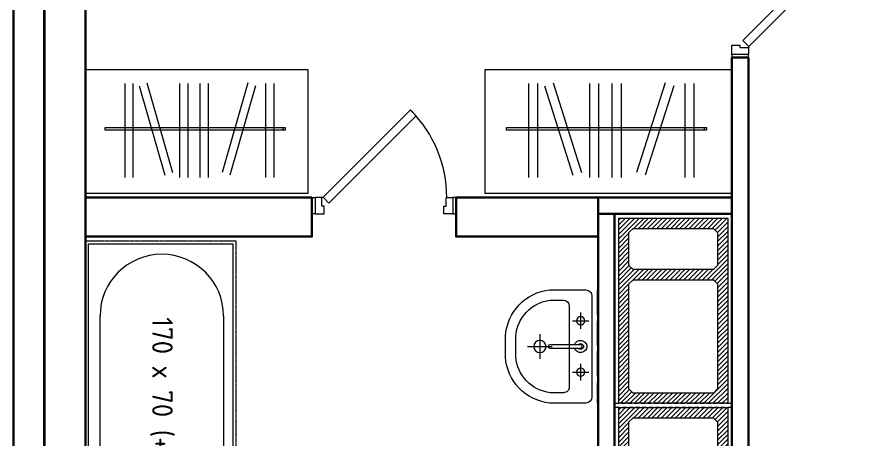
# Model space of a CAD drawing. Header units: millimetres. Extents: x 0 to 145404, y 0 to 194550.
# Drawn here: x 50443 to 54562, y 32792 to 34843 of the extents above; entities that cross this region are included whole.
import ezdxf
from ezdxf.enums import TextEntityAlignment as Align

# ---------------------------------------------------------------- set-up
doc = ezdxf.new("R2010")
doc.units = ezdxf.units.MM
for name, pattern in [('200_ШТРИХ', [320, 200, -120]), ('ACAD_ISO02W100', [15, 12, -3]), ('ГОСТ 2.303 5', [24, 20, -1.5, 1, -1.5])]:
    doc.linetypes.add(name, pattern=pattern)
for name, color, linetype, lineweight in [('АР - Вентблок', 36, 'Continuous', 9), ('АР - Двери', 126, 'Continuous', 9), ('АР - Монолит', 56, 'Continuous', 30), ('АР - Перегородки 190', 54, 'Continuous', 30), ('АР - Перегородки 80', 32, 'Continuous', 30), ('АР - Сантехника', 150, 'Continuous', 9), ('АР - утеплитель', 40, 'Continuous', 30)]:
    doc.layers.add(name, color=color, linetype=linetype, lineweight=lineweight)
doc.layers.add('АР - мебель', color=7, linetype='Continuous', lineweight=9, true_color=0x787878)
doc.styles.add('GOST 2.304', font='CS_Gost2304.shx', dxfattribs={"oblique": 15})
doc.styles.add('GOST-2.304_Type-B', font='GOST Common.ttf')

# ---------------------------------------------------------------- blocks, each defined once
blk = doc.blocks.new('Умывальник_550х420')
at = {"color": 0, "ltscale": 50}
for points in [[(55, -274.6), (230.3, -274.6, 0.365452), (445, -50.5), (445, 50.2, 0.368387), (228.9, 275.4), (55, 275.4, 0.412588), (25, 245.3), (25, -244.5, 0.412222)], [(163, -224.6), (228, -224.6, 0.357073), (395, -49.7), (395, 50.3, 0.35647), (228, 225.4), (165, 225.4, 0.411711), (135, 195.3), (135, -196.4, 0.420441)], [(80, 8.3), (230, 8.3, -1), (230, -7.7), (80, -7.7, -1)]]:
    blk.add_lwpolyline(points, format="xyb", close=True, dxfattribs=at)
for points in [[(80, 165.3), (80, 85.3)], [(120, 125.3), (40, 125.3)], [(278, 60.2), (278, -59.8)], [(338, 0.2), (218, 0.2)], [(80, -84.7), (80, -164.7)], [(120, -124.7), (40, -124.7)]]:
    blk.add_lwpolyline(points, dxfattribs=at)
for centre, radius in [((80, 125.3), 20), ((278, 0.2), 30), ((80, -124.7), 20)]:
    blk.add_circle(centre, radius, dxfattribs=at)
for radius, start, end in [(30, 15.466, 344.534), (14, 34.8499, 325.1501)]:
    blk.add_arc((80, 0.3), radius, start, end, dxfattribs=at)
at = {"layer": 'Defpoints', "linetype": 'ACAD_ISO02W100', "lineweight": -2, "ltscale": 10}
blk.add_lwpolyline([(0, 275.3), (0, -274.7)], dxfattribs=at)
at = {"layer": 'АР - Сантехника', "linetype": 'ACAD_ISO02W100', "ltscale": 10, "style": 'GOST 2.304', "width": 0.7}
blk.add_attdef('NAME', text='', height=250, dxfattribs=at).set_placement((278, 0.2, 0), align=Align.MIDDLE_CENTER)
blk = doc.blocks.new('*U213')
at = {"ltscale": 100}
for p, q in [((15, -37.5), (15, 42.5)), ((15, 42.5), (60, 42.5)), ((60, 42.5), (60, 4.5)), ((885, 42.5), (840, 42.5)), ((840, 42.5), (840, 4.5)), ((885, -37.5), (885, 42.5)), ((60, 4.5), (48, 4.5)), ((48, 4.5), (48, -35.5)), ((840, 4.5), (852, 4.5)), ((852, 4.5), (852, -37.5)), ((46, -37.5), (15, -37.5)), ((852, -37.5), (885, -37.5))]:
    blk.add_line(p, q, dxfattribs=at)
for points in [[(15, 42.5), (0, 42.5), (0, -37.5), (15, -37.5)], [(885, 42.5), (900, 42.5), (900, -37.5), (885, -37.5)], [(54.4, -38.9), (82.7, -10.6), (648, -575.9), (619.7, -604.2)]]:
    blk.add_lwpolyline(points, close=True, dxfattribs=at)
blk.add_circle((48, -37.5), 2, dxfattribs=at)
blk.add_arc((56.7, -37.5), 800, 315.135, 0, dxfattribs=at)
blk = doc.blocks.new('Ш03 600х1200')
for p, q in [((0, 600), (-1200, 600)), ((-1200, 0), (-1200, 600)), ((0, 0), (0, 600)), ((-988.5, 66), (-988.5, 522.9)), ((-944.2, 66), (-944.2, 522.9)), ((-911.1, 76.8), (-772.2, 512)), ((-868.9, 63.3), (-730, 498.6)), ((-692.1, 66), (-692.1, 522.9)), ((-647.8, 66), (-647.8, 522.9)), ((-583, 66), (-583, 522.9)), ((-538.7, 66), (-538.7, 522.9)), ((-324.4, 63.3), (-463.3, 498.6)), ((-282.2, 76.8), (-421.1, 512)), ((-228.6, 66), (-228.6, 522.9)), ((-184.3, 66), (-184.3, 522.9)), ((-123, 293.3), (-1094.4, 293.3)), ((-1094.4, 293.3), (-1094.4, 280.4)), ((-134.5, 293.3), (-228.9, 293.3)), ((-228.9, 293.3), (-228.9, 280.4)), ((-134.5, 280.4), (-134.5, 293.3)), ((-123, 280.4), (-123, 293.3)), ((-1094.4, 280.4), (-123, 280.4)), ((-228.9, 280.4), (-134.5, 280.4)), ((0, 0), (-1200, 0))]:
    blk.add_line(p, q)
blk = doc.blocks.new('*U202')
at = {"ltscale": 100}
for p, q in [((15, 37.5), (15, -42.5)), ((46, 37.5), (15, 37.5)), ((48, -4.5), (48, 35.5)), ((652, -4.5), (652, 37.5)), ((652, 37.5), (685, 37.5)), ((685, 37.5), (685, -42.5)), ((60, -4.5), (48, -4.5)), ((60, -42.5), (60, -4.5)), ((640, -42.5), (640, -4.5)), ((640, -4.5), (652, -4.5)), ((15, -42.5), (60, -42.5)), ((685, -42.5), (640, -42.5))]:
    blk.add_line(p, q, dxfattribs=at)
for points in [[(54.4, 38.9), (82.7, 10.6), (506.5, 434.5), (478.3, 462.8)], [(15, -42.5), (0, -42.5), (0, 37.5), (15, 37.5)], [(685, -42.5), (700, -42.5), (700, 37.5), (685, 37.5)]]:
    blk.add_lwpolyline(points, close=True, dxfattribs=at)
blk.add_circle((48, 37.5), 2, dxfattribs=at)
blk.add_arc((55, 37.5), 600, 0, 44.865, dxfattribs=at)
blk = doc.blocks.new('Вентблок 900 х 530')
at = {"layer": 'АР - Вентблок', "lineweight": 5}
h = blk.add_hatch(dxfattribs=at)
h.set_pattern_fill('ANSI31', color=256, scale=5)
h.set_pattern_definition([(45, (-3927617.913, -709139.574), (-11.22532015, 11.22532015), [])])
h.paths.add_polyline_path([(-20, 920), (-550, 920), (-550, 20), (-20, 20)])
h.paths.add_polyline_path([(-480, 670), (-500, 690), (-500, 850), (-480, 870), (-90, 870), (-70, 850), (-70, 690), (-90, 670)], flags=16)
h.paths.add_polyline_path([(-90, 620), (-70, 600), (-70, 90), (-90, 70), (-480, 70), (-500, 90), (-500, 600), (-480, 620)], flags=16)
at = {"layer": 'АР - Вентблок', "linetype": '200_ШТРИХ', "lineweight": 5, "ltscale": 0.1}
blk.add_lwpolyline([(-570, 0), (-570, 940), (0, 940), (0, 0)], close=True, dxfattribs=at)
at = {"layer": 'АР - Вентблок', "linetype": 'ByBlock'}
for points in [[(-550, 20), (-550, 920), (-20, 920), (-20, 20)], [(-500, 690), (-500, 850), (-480, 870), (-90, 870), (-70, 850), (-70, 690), (-90, 670), (-480, 670)], [(-500, 90), (-500, 600), (-480, 620), (-90, 620), (-70, 600), (-70, 90), (-90, 70), (-480, 70)]]:
    blk.add_lwpolyline(points, close=True, dxfattribs=at)
blk = doc.blocks.new('Ванна 170х70 (+15)')
at = {"layer": 'АР - Сантехника'}
for p, q in [((15, 15), (15, 1715)), ((15, 1715), (715, 1715)), ((715, 1715), (715, 15)), ((715, 1715), (715, 1715)), ((287.1, 1661.1), (286.9, 1656.5)), ((286.9, 1656.5), (287.5, 1650.9)), ((288.1, 1664.3), (287.1, 1661.1)), ((287.5, 1650.9), (288.8, 1644.8)), ((291, 1670), (288.1, 1664.3)), ((289.6, 1665.8), (288.1, 1664.3)), ((291.7, 1665.3), (289.6, 1665.8)), ((292.9, 1671.8), (291, 1670)), ((294.1, 1663), (291.7, 1665.3)), ((332.3, 1672), (292.9, 1671.8)), ((295.6, 1671.2), (292.9, 1671.8)), ((296.6, 1659.1), (294.1, 1663)), ((298.6, 1668.4), (295.6, 1671.2)), ((298.9, 1653.9), (296.6, 1659.1)), ((301.6, 1663.5), (298.6, 1668.4)), ((300.8, 1648), (298.9, 1653.9)), ((302.1, 1642), (300.8, 1648)), ((304.5, 1657), (301.6, 1663.5)), ((306.9, 1649.7), (304.5, 1657)), ((308.5, 1642.1), (306.9, 1649.7)), ((333.8, 1671.7), (332.3, 1672)), ((335.6, 1669.9), (333.8, 1671.7)), ((337.5, 1667), (335.6, 1669.9)), ((343.2, 1671.8), (335.7, 1669.8)), ((339.2, 1663.1), (337.5, 1667)), ((340.6, 1658.7), (339.2, 1663.1)), ((341.6, 1654.2), (340.6, 1658.7)), ((342.1, 1650), (341.6, 1654.2)), ((341.9, 1646.5), (342.1, 1650)), ((349.4, 1648.6), (341.9, 1646.6)), ((353.4, 1664.4), (353.4, 1464.3)), ((370.4, 1664.4), (370.4, 1464.3)), ((374.4, 1648.6), (381.8, 1646.6)), ((380.6, 1671.8), (388, 1669.8)), ((382.1, 1654.2), (381.7, 1650)), ((381.7, 1650), (381.8, 1646.5)), ((383.1, 1658.7), (382.1, 1654.2)), ((384.5, 1663.1), (383.1, 1658.7)), ((386.3, 1667), (384.5, 1663.1)), ((388.1, 1669.9), (386.3, 1667)), ((389.9, 1671.7), (388.1, 1669.9)), ((391.5, 1672), (389.9, 1671.7)), ((391.5, 1672), (430.8, 1671.8)), ((416.9, 1649.7), (415.3, 1642.1)), ((419.3, 1657), (416.9, 1649.7)), ((422.1, 1663.5), (419.3, 1657)), ((423, 1648), (421.7, 1642)), ((425.2, 1668.4), (422.1, 1663.5)), ((424.9, 1653.9), (423, 1648)), ((427.2, 1659.1), (424.9, 1653.9)), ((428.2, 1671.2), (425.2, 1668.4)), ((429.6, 1663), (427.2, 1659.1)), ((430.8, 1671.8), (428.2, 1671.2)), ((432, 1665.3), (429.6, 1663)), ((432.8, 1670), (430.8, 1671.8)), ((434.1, 1665.8), (432, 1665.3)), ((432.8, 1670), (435.7, 1664.3)), ((435.7, 1664.3), (434.1, 1665.8)), ((434.9, 1644.8), (436.2, 1650.9)), ((436.6, 1661.1), (435.7, 1664.3)), ((436.2, 1650.9), (436.8, 1656.5)), ((436.8, 1656.5), (436.6, 1661.1)), ((288.8, 1644.8), (290.7, 1638.9)), ((290.7, 1638.9), (293, 1633.8)), ((293, 1633.8), (295.5, 1629.9)), ((295.5, 1629.9), (297.9, 1627.6)), ((297.9, 1627.6), (300, 1627.1)), ((303.3, 1624.1), (297.9, 1627.6)), ((300, 1627.1), (301.6, 1628.6)), ((301.6, 1628.6), (302.5, 1631.7)), ((302.7, 1636.4), (302.1, 1642)), ((302.5, 1631.7), (302.7, 1636.4)), ((303.3, 1624.1), (305.9, 1623.5)), ((340, 1643), (305.9, 1623.5)), ((305.9, 1623.5), (307.9, 1625.3)), ((307.9, 1625.3), (309, 1629.3)), ((309.3, 1635.1), (308.5, 1642.1)), ((309, 1629.3), (309.3, 1635.1)), ((340, 1643), (341.2, 1644.1)), ((341.2, 1644.1), (341.9, 1646.5)), ((353.2, 1637.8), (353.4, 1637.7)), ((370.4, 1637.7), (370.5, 1637.8)), ((381.8, 1646.5), (382.5, 1644.1)), ((382.5, 1644.1), (383.7, 1643)), ((383.7, 1643), (417.9, 1623.5)), ((415.3, 1642.1), (414.5, 1635.1)), ((414.5, 1635.1), (414.7, 1629.3)), ((414.7, 1629.3), (415.9, 1625.3)), ((415.9, 1625.3), (417.9, 1623.5)), ((417.9, 1623.5), (420.5, 1624.1)), ((420.5, 1624.1), (425.9, 1627.6)), ((421.7, 1642), (421.1, 1636.4)), ((421.1, 1636.4), (421.2, 1631.7)), ((421.2, 1631.7), (422.2, 1628.6)), ((422.2, 1628.6), (423.8, 1627.1)), ((423.8, 1627.1), (425.9, 1627.6)), ((425.9, 1627.6), (428.3, 1629.9)), ((428.3, 1629.9), (430.7, 1633.8)), ((430.7, 1633.8), (433, 1638.9)), ((433, 1638.9), (434.9, 1644.8)), ((558.2, 1602.4), (161.2, 1602.4)), ((59.4, 365.8), (59.4, 1499.9)), ((659.4, 1499.9), (659.4, 365.8)), ((715, 15), (15, 15)), ((15, 15), (15, 15))]:
    blk.add_line(p, q, dxfattribs=at)
at = {"layer": 'АР - Сантехника', "linetype": 'ГОСТ 2.303 5'}
blk.add_lwpolyline([(0, 1730), (730, 1730), (730, 0), (0, 0)], close=True, dxfattribs=at)
at = {"layer": 'АР - Сантехника'}
for points in [[(353.4, 1469.8), (352.6, 1468.7), (352, 1467.5), (351.6, 1466.2), (351.4, 1464.9), (351.4, 1463.6), (351.6, 1462.3), (352.1, 1461), (352.7, 1459.8), (353.5, 1458.7), (354.5, 1457.7), (355.6, 1456.9), (356.9, 1456.2), (358.2, 1455.6), (359.7, 1455.2), (361.1, 1455.1), (362.6, 1455.1), (364.1, 1455.2), (365.5, 1455.6), (366.9, 1456.2), (368.1, 1456.9), (369.3, 1457.7), (370.2, 1458.7), (371.1, 1459.8), (371.7, 1461), (372.1, 1462.3), (372.3, 1463.6), (372.4, 1464.9), (372.2, 1466.2), (371.8, 1467.5), (371.2, 1468.7), (370.4, 1469.8)], [(353.4, 1464.3), (353.5, 1463.1), (353.8, 1462), (354.3, 1460.9), (355, 1459.9), (355.9, 1459), (356.9, 1458.2), (358, 1457.6), (359.3, 1457.2), (360.5, 1456.9), (361.9, 1456.8), (363.2, 1456.9), (364.5, 1457.2), (365.7, 1457.6), (366.9, 1458.2), (367.9, 1459), (368.8, 1459.9), (369.5, 1460.9), (370, 1462), (370.3, 1463.1), (370.4, 1464.3)], [(353.4, 1458.9), (353.5, 1457.7), (353.8, 1456.5), (354.3, 1455.4), (355, 1454.4), (355.9, 1453.5), (356.9, 1452.7), (358, 1452.1), (359.3, 1451.7), (360.5, 1451.4), (361.9, 1451.3), (363.2, 1451.4), (364.5, 1451.7), (365.7, 1452.1), (366.9, 1452.7), (367.9, 1453.5), (368.8, 1454.4), (369.5, 1455.4), (370, 1456.5), (370.3, 1457.7), (370.4, 1458.9)]]:
    blk.add_lwpolyline(points, dxfattribs=at)
for centre, radius, start, end in [((361.9, 1664.4), 28, 13.4165, 166.5835), ((361.9, 1664.4), 15, 304.5181, 235.4819), ((361.9, 1664.4), 10, 328.2117, 211.7883), ((361.9, 1664.4), 8.5, 0, 180), ((361.9, 1664.4), 28, 223.4165, 252.3278), ((361.9, 1664.4), 28, 287.6722, 316.5835), ((161.9, 1499.9), 102.5, 89.241, 179.9993), ((556.9, 1499.9), 102.5, 359.9999, 90.759), ((359.4, 365.8), 300, 180, 0)]:
    blk.add_arc(centre, radius, start, end, dxfattribs=at)
at = {"layer": 'АР - Сантехника', "linetype": 'Continuous', "style": 'GOST-2.304_Type-B'}
blk.add_text('170 х 70 (+15)', height=100, rotation=90, dxfattribs=at).set_placement((356.2, 771.5), align=Align.MIDDLE_CENTER)
blk = doc.blocks.new('Квартира 2К 6450 тип 7 перекидная')
at = {"layer": 'АР - Монолит', "elevation": 0}
blk.add_lwpolyline([(-1760, 2000), (-1960, 2000), (-1960, 7980), (-1760, 7980)], close=True, dxfattribs=at)
at = {"layer": 'АР - Перегородки 190', "elevation": 0}
for points in [[(-660, 4140), (-1760, 4140), (-1760, 3950), (-660, 3950)], [(730, 4140), (40, 4140), (40, 3950), (730, 3950)]]:
    blk.add_lwpolyline(points, close=True, dxfattribs=at)
at = {"layer": 'АР - Перегородки 80'}
for points in [[(1380, 2200), (1460, 2200), (1460, 4820), (1380, 4820)], [(730, 2200), (810, 2200), (810, 4060), (730, 4060)]]:
    blk.add_lwpolyline(points, close=True, dxfattribs=at)
at = {"layer": 'АР - Перегородки 80', "elevation": 0}
blk.add_lwpolyline([(730, 4140), (1380, 4140), (1380, 4060), (730, 4060)], close=True, dxfattribs=at)
for p in [(1380, 3120, 0), (1380, 2200, 0)]:
    blk.add_blockref('Вентблок 900 х 530', p)
at = {"rotation": 180}
blk.add_blockref('Ванна 170х70 (+15)', (-1030, 3930, 0), dxfattribs=at)
at = {"layer": 'АР - Двери', "rotation": 90.00000000000001}
blk.add_blockref('*U213', (1422.5, 4820, 0), dxfattribs=at)
at = {"layer": 'АР - Двери'}
blk.add_blockref('*U202', (-660, 4102.5, 0), dxfattribs=at)
at = {"layer": 'АР - мебель', "rotation": 180}
for p, xscale in [((-680, 4760, 0), -0.9000000000000002), ((1380, 4760, 0), -1)]:
    blk.add_blockref('Ш03 600х1200', p, dxfattribs=dict(at, xscale=xscale))
at = {"layer": 'АР - Сантехника', "xscale": -1}
blk.add_blockref('Умывальник_550х420', (725, 3415.8, 0), dxfattribs=at)
blk = doc.blocks.new('Лестничная клетка Н1 9000 тип 11')
at = {"layer": 'АР - Монолит'}
blk.add_lwpolyline([(0, 200), (200, 200), (200, 5290), (0, 5290)], close=True, dxfattribs=at)
at = {"layer": 'АР - утеплитель'}
blk.add_lwpolyline([(200, 350), (350, 350), (350, 5290), (200, 5290)], close=True, dxfattribs=at)
blk = doc.blocks.new('H_Section_3')
at = {"rotation": 56.96711930257281}
blk.add_blockref('Квартира 2К 6450 тип 7 перекидная', (4468.8, -8500, 0), dxfattribs=at)
at = {"xscale": -1, "rotation": 56.96711930257284}
blk.add_blockref('Лестничная клетка Н1 9000 тип 11', (1832.7, -8885.3, 0), dxfattribs=at)

msp = doc.modelspace()

# ---------------------------------------------------------------- block references
at = {"rotation": 303.0328806974269}
msp.add_blockref('H_Section_3', (57225.5, 38206.1, 0), dxfattribs=at)

doc.saveas('drawing.dxf')
